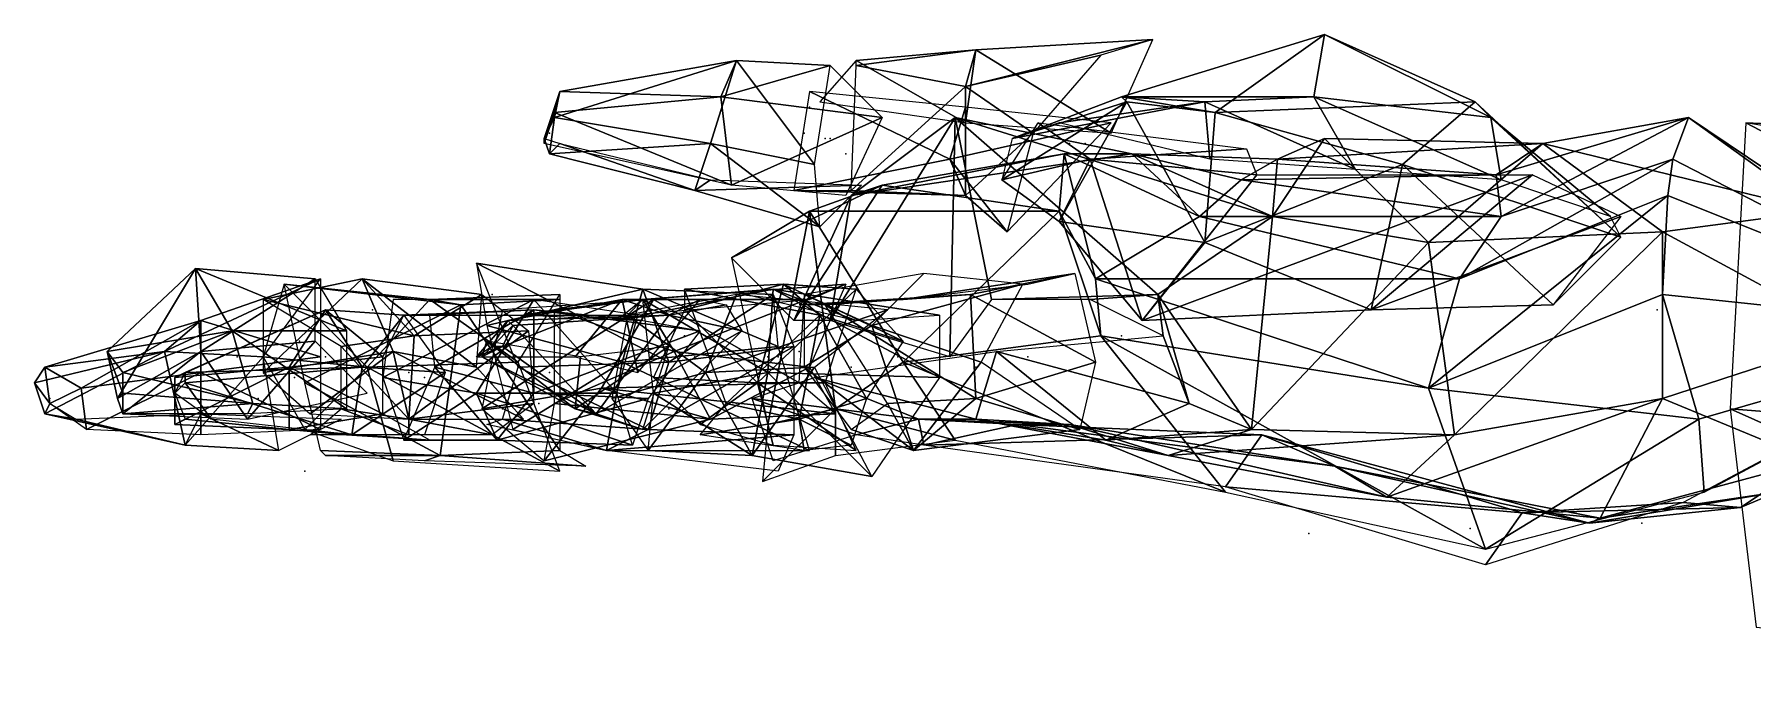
# Model space of a CAD drawing. Extents: x 4.9 to 9.1, y -6.1 to 13.5.
# Drawn here: x 5.642 to 6.192, y 9.23 to 9.44 of the extents above; entities that cross this region are included whole.
import ezdxf

# ---------------------------------------------------------------- set-up
doc = ezdxf.new("R2010")
doc.units = 0
doc.layers.get('0').update_dxf_attribs({"linetype": 'CONTINUOUS'})

msp = doc.modelspace()

# ---------------------------------------------------------------- linework, layer by layer
at = {"color": 0}
for p in [(5.89011, 9.41695, -1.105), (5.80678, 9.40862, -1.15333), (5.88845, 9.40862, -1.105), (5.89511, 9.40695, -1.135), (5.89678, 9.40695, -1.13333), (5.97345, 9.40528, -1.11), (5.97845, 9.40528, -1.12167), (5.90178, 9.40195, -1.16667), (6.06511, 9.39695, -1.20333), (5.78845, 9.35695, -1.45833), (5.75011, 9.35195, -1.38167), (5.78511, 9.35028, -1.215), (6.16178, 9.35195, -1.10167), (5.72345, 9.34695, -1.24333), (5.82178, 9.34362, -1.355), (5.85011, 9.34362, -1.43167), (5.99011, 9.34362, -1.40333), (5.72678, 9.34195, -1.245), (5.88678, 9.33862, -1.28167), (5.90011, 9.34028, -1.34), (5.67011, 9.33195, -1.28833), (5.70678, 9.33695, -1.48), (5.72511, 9.33195, -1.34667), (5.73511, 9.33695, -1.27167), (5.73511, 9.33695, -1.27167), (5.76178, 9.33195, -1.39833), (5.78845, 9.33528, -1.24), (5.78845, 9.33528, -1.24), (5.80678, 9.33195, -1.34833), (5.83345, 9.33362, -1.37833), (5.83345, 9.33362, -1.37667), (5.85345, 9.33695, -1.43333), (5.87678, 9.33695, -1.28833), (5.88011, 9.33695, -1.39167), (5.90345, 9.33362, -1.4), (5.91845, 9.33695, -1.34), (5.94345, 9.33362, -1.36833), (5.96011, 9.33695, -1.38), (5.72511, 9.33028, -1.34667), (5.73345, 9.33028, -1.29167), (5.76678, 9.33028, -1.39667), (5.78845, 9.32862, -1.295), (5.79845, 9.33028, -1.32167), (5.87511, 9.32862, -1.21), (5.90511, 9.32695, -1.39833), (5.64678, 9.32362, -1.37667), (5.71345, 9.32362, -1.325), (5.80345, 9.32195, -1.315), (5.86678, 9.32195, -1.21167), (5.69678, 9.32028, -1.425), (5.79178, 9.32028, -1.26667), (5.84511, 9.32028, -1.39833), (5.72845, 9.30028, -1.35833), (6.15678, 9.28362, -1.14), (6.05011, 9.28028, -1.21), (6.10178, 9.28195, -1.17667), (6.10178, 9.28195, -1.17667)]:
    msp.add_point(p, dxfattribs=at)
for points in [[(6.00011, 9.43862, -1.10833), (5.94011, 9.42362, -1.14), (5.94345, 9.43528, -1.12)], [(5.94011, 9.42362, -1.14), (6.00011, 9.43862, -1.10833), (5.98345, 9.43362, -1.14333)], [(5.94345, 9.43528, -1.12), (5.98678, 9.40862, -1.085), (6.00011, 9.43862, -1.10833)], [(5.99011, 9.42028, -1.15333), (6.05511, 9.44028, -1.14167), (6.05178, 9.42028, -1.18)], [(5.99011, 9.42028, -1.15333), (6.02011, 9.41528, -1.085), (6.05511, 9.44028, -1.14167)], [(6.10345, 9.41862, -1.13333), (6.05511, 9.44028, -1.14167), (6.02011, 9.41528, -1.085)], [(6.10845, 9.41362, -1.16833), (6.05178, 9.42028, -1.18), (6.05511, 9.44028, -1.14167)], [(6.05511, 9.44028, -1.14167), (6.10345, 9.41862, -1.13333), (6.10845, 9.41362, -1.16833)], [(5.86678, 9.43195, -1.11833), (5.81011, 9.42195, -1.155), (5.80845, 9.41362, -1.14667)], [(5.80845, 9.41362, -1.14667), (5.85845, 9.40528, -1.12), (5.86678, 9.43195, -1.11833)], [(5.81011, 9.42195, -1.155), (5.86678, 9.43195, -1.11833), (5.86178, 9.42028, -1.17)], [(5.89178, 9.39862, -1.105), (5.86678, 9.43195, -1.11833), (5.85845, 9.40528, -1.12)], [(5.89678, 9.43028, -1.115), (5.86178, 9.42028, -1.17), (5.86678, 9.43195, -1.11833)], [(5.86678, 9.43195, -1.11833), (5.89178, 9.39862, -1.105), (5.89678, 9.43028, -1.115)], [(5.94011, 9.41195, -1.09667), (5.90511, 9.43195, -1.12833), (5.89345, 9.41862, -1.11)], [(5.94345, 9.43528, -1.12), (5.90511, 9.43028, -1.155), (5.90511, 9.43195, -1.12833)], [(5.90511, 9.43028, -1.155), (5.94345, 9.43528, -1.12), (5.94011, 9.42362, -1.14)], [(5.90511, 9.43195, -1.12833), (5.94011, 9.41195, -1.09667), (5.94345, 9.43528, -1.12)], [(5.98678, 9.40862, -1.085), (5.94345, 9.43528, -1.12), (5.94011, 9.41195, -1.09667)], [(5.94011, 9.42362, -1.14), (5.98345, 9.43362, -1.14333), (5.96178, 9.40862, -1.15)], [(5.86178, 9.42028, -1.17), (5.89678, 9.43028, -1.115), (5.91345, 9.41362, -1.155)], [(5.94011, 9.42362, -1.14), (5.90345, 9.39028, -1.15833), (5.90511, 9.43028, -1.155)], [(5.80511, 9.40695, -1.16), (5.81011, 9.42195, -1.155), (5.80845, 9.41528, -1.165)], [(5.80511, 9.40695, -1.16), (5.80845, 9.41362, -1.14667), (5.81011, 9.42195, -1.155)], [(5.86178, 9.42028, -1.17), (5.80845, 9.41528, -1.165), (5.81011, 9.42195, -1.155)], [(5.80845, 9.41528, -1.165), (5.86178, 9.42028, -1.17), (5.86511, 9.39195, -1.16667)], [(5.91345, 9.41362, -1.155), (5.86511, 9.39195, -1.16667), (5.86178, 9.42028, -1.17)], [(5.93511, 9.40028, -1.095), (5.89011, 9.42195, -1.10833), (5.88511, 9.39028, -1.11167)], [(5.89011, 9.42195, -1.10833), (5.93511, 9.40028, -1.095), (5.94011, 9.41695, -1.095)], [(5.90345, 9.39028, -1.15833), (5.94011, 9.42362, -1.14), (5.94011, 9.38862, -1.14)], [(5.96178, 9.40862, -1.15), (5.94011, 9.38862, -1.14), (5.94011, 9.42362, -1.14)], [(5.95511, 9.40695, -1.17667), (5.99011, 9.42028, -1.15333), (6.01678, 9.41862, -1.18667)], [(5.95511, 9.40695, -1.17667), (5.99178, 9.41862, -1.08833), (5.99011, 9.42028, -1.15333)], [(6.02011, 9.41528, -1.085), (5.99011, 9.42028, -1.15333), (5.99178, 9.41862, -1.08833)], [(6.05178, 9.42028, -1.18), (6.01678, 9.41862, -1.18667), (5.99011, 9.42028, -1.15333)], [(6.01678, 9.41862, -1.18667), (6.05178, 9.42028, -1.18), (6.06511, 9.39695, -1.21167)], [(6.11178, 9.39362, -1.19667), (6.06511, 9.39695, -1.21167), (6.05178, 9.42028, -1.18)], [(6.05178, 9.42028, -1.18), (6.10845, 9.41362, -1.16833), (6.11178, 9.39362, -1.19667)], [(5.80511, 9.40695, -1.16), (5.80845, 9.41528, -1.165), (5.80511, 9.40528, -1.16833)], [(5.86511, 9.39195, -1.16667), (5.80511, 9.40528, -1.16833), (5.80845, 9.41528, -1.165)], [(5.98678, 9.41195, -1.085), (5.94011, 9.41695, -1.095), (5.93511, 9.40028, -1.095)], [(5.99178, 9.41862, -1.08833), (5.95511, 9.40695, -1.17667), (5.95178, 9.39362, -1.16)], [(5.95178, 9.39362, -1.16), (5.97011, 9.38028, -1.09333), (5.99178, 9.41862, -1.08833)], [(6.01678, 9.41862, -1.18667), (5.97011, 9.41195, -1.19833), (5.95511, 9.40695, -1.17667)], [(5.97011, 9.41195, -1.19833), (6.01678, 9.41862, -1.18667), (6.01845, 9.40028, -1.21333)], [(6.01678, 9.37362, -1.08667), (5.99178, 9.41862, -1.08833), (5.97011, 9.38028, -1.09333)], [(5.99178, 9.41862, -1.08833), (6.01678, 9.37362, -1.08667), (6.02011, 9.41528, -1.085)], [(6.06511, 9.39695, -1.21167), (6.01845, 9.40028, -1.21333), (6.01678, 9.41862, -1.18667)], [(6.08011, 9.39862, -1.08167), (6.02011, 9.41528, -1.085), (6.01678, 9.37362, -1.08667)], [(6.02011, 9.41528, -1.085), (6.08011, 9.39862, -1.08167), (6.10345, 9.41862, -1.13333)], [(6.15011, 9.37528, -1.11833), (6.10345, 9.41862, -1.13333), (6.08011, 9.39862, -1.08167)], [(6.15011, 9.37528, -1.11833), (6.10845, 9.41362, -1.16833), (6.10345, 9.41862, -1.13333)], [(5.80511, 9.40695, -1.16), (5.80678, 9.40195, -1.145), (5.80845, 9.41362, -1.14667)], [(5.85845, 9.40528, -1.12), (5.80845, 9.41362, -1.14667), (5.80678, 9.40195, -1.145)], [(5.86511, 9.39195, -1.16667), (5.91345, 9.41362, -1.155), (5.90178, 9.38862, -1.15333)], [(5.93678, 9.41362, -1.33833), (5.93511, 9.33695, -1.36333), (5.89678, 9.34862, -1.31)], [(5.89678, 9.34862, -1.31), (5.90345, 9.38862, -1.27), (5.93678, 9.41362, -1.33833)], [(5.99345, 9.40195, -1.29167), (5.93678, 9.41362, -1.33833), (5.90345, 9.38862, -1.27)], [(5.93678, 9.41362, -1.33833), (5.94845, 9.35528, -1.36167), (5.93511, 9.33695, -1.36333)], [(5.93511, 9.40028, -1.095), (5.95345, 9.37695, -1.13667), (5.98678, 9.41195, -1.085)], [(5.94845, 9.35528, -1.36167), (5.93678, 9.41362, -1.33833), (6.00178, 9.35695, -1.38667)], [(6.03845, 9.38195, -1.38), (6.00178, 9.35695, -1.38667), (5.93678, 9.41362, -1.33833)], [(5.93678, 9.41362, -1.33833), (5.99345, 9.40195, -1.29167), (6.03845, 9.38195, -1.38)], [(5.98011, 9.40028, -1.15167), (5.95178, 9.39362, -1.16), (5.96345, 9.41195, -1.20167)], [(5.96345, 9.41195, -1.20167), (6.03011, 9.40362, -1.20667), (5.98011, 9.40028, -1.15167)], [(6.14678, 9.38195, -1.15), (6.11178, 9.39362, -1.19667), (6.10845, 9.41362, -1.16833)], [(6.10845, 9.41362, -1.16833), (6.15011, 9.37528, -1.11833), (6.14678, 9.38195, -1.15)], [(6.17178, 9.41362, -1.20667), (6.11011, 9.39528, -1.175), (6.11178, 9.38195, -1.15833)], [(6.17178, 9.41362, -1.20667), (6.12511, 9.40528, -1.21333), (6.11011, 9.39528, -1.175)], [(6.11178, 9.38195, -1.15833), (6.16678, 9.40028, -1.16333), (6.17178, 9.41362, -1.20667)], [(6.12511, 9.40528, -1.21333), (6.17178, 9.41362, -1.20667), (6.21345, 9.38362, -1.275)], [(6.27345, 9.34528, -1.18333), (6.17178, 9.41362, -1.20667), (6.16678, 9.40028, -1.16333)], [(6.27345, 9.34528, -1.18333), (6.21345, 9.38362, -1.275), (6.17178, 9.41362, -1.20667)], [(6.39678, 9.30362, -1.01833), (6.19011, 9.41195, -1.11167), (6.18511, 9.32028, -1.10167)], [(6.19011, 9.41195, -1.11167), (6.39678, 9.30362, -1.01833), (6.40845, 9.40195, -1.05)], [(6.40845, 9.40195, -1.05), (6.23011, 9.40528, -1.22167), (6.19011, 9.41195, -1.11167)], [(5.80511, 9.40695, -1.16), (5.81011, 9.40528, -1.165), (5.80678, 9.40195, -1.145)], [(5.85345, 9.39028, -1.135), (5.80678, 9.40195, -1.145), (5.81011, 9.40528, -1.165)], [(5.80678, 9.40195, -1.145), (5.85345, 9.39028, -1.135), (5.85845, 9.40528, -1.12)], [(5.81011, 9.40528, -1.165), (5.85845, 9.39362, -1.165), (5.85345, 9.39028, -1.135)], [(5.89345, 9.37862, -1.12333), (5.85845, 9.40528, -1.12), (5.85345, 9.39028, -1.135)], [(5.85845, 9.40528, -1.12), (5.89345, 9.37862, -1.12333), (5.89178, 9.39862, -1.105)], [(5.94011, 9.38862, -1.14), (5.96178, 9.40862, -1.15), (5.95345, 9.37695, -1.13667)], [(6.03345, 9.39528, -1.24), (5.98011, 9.40028, -1.15167), (6.03011, 9.40362, -1.20667)], [(6.03845, 9.38195, -1.38), (6.05511, 9.40695, -1.27667), (6.08845, 9.37362, -1.34667)], [(6.03845, 9.38195, -1.38), (6.04011, 9.40028, -1.23333), (6.05511, 9.40695, -1.27667)], [(6.12511, 9.40528, -1.21333), (6.05511, 9.40695, -1.27667), (6.04011, 9.40028, -1.23333)], [(6.04011, 9.40028, -1.23333), (6.11011, 9.39528, -1.175), (6.12511, 9.40528, -1.21333)], [(6.12511, 9.40528, -1.21333), (6.08845, 9.37362, -1.34667), (6.05511, 9.40695, -1.27667)], [(6.08845, 9.37362, -1.34667), (6.12511, 9.40528, -1.21333), (6.16345, 9.37695, -1.31)], [(6.21345, 9.38362, -1.275), (6.16345, 9.37695, -1.31), (6.12511, 9.40528, -1.21333)], [(5.88511, 9.39028, -1.11167), (5.94011, 9.38862, -1.14), (5.93511, 9.40028, -1.095)], [(5.97178, 9.40195, -1.215), (5.90345, 9.38862, -1.27), (5.91345, 9.39195, -1.24333)], [(5.90345, 9.38862, -1.27), (5.97178, 9.40195, -1.215), (5.99345, 9.40195, -1.29167)], [(5.91345, 9.39195, -1.24333), (5.97011, 9.38362, -1.19), (5.97178, 9.40195, -1.215)], [(5.95345, 9.37695, -1.13667), (5.93511, 9.40028, -1.095), (5.94011, 9.38862, -1.14)], [(5.95178, 9.39362, -1.16), (5.98011, 9.40028, -1.15167), (5.97011, 9.38028, -1.09333)], [(5.98178, 9.36195, -1.11833), (5.97178, 9.40195, -1.215), (5.97011, 9.38362, -1.19)], [(5.99678, 9.34862, -1.10167), (5.97011, 9.38028, -1.09333), (5.98011, 9.40028, -1.15167)], [(6.01511, 9.38195, -1.17333), (5.99345, 9.40195, -1.29167), (5.97178, 9.40195, -1.215)], [(5.97178, 9.40195, -1.215), (5.98178, 9.36195, -1.11833), (6.01511, 9.38195, -1.17333)], [(5.98011, 9.40028, -1.15167), (6.03345, 9.39528, -1.24), (5.99678, 9.34862, -1.10167)], [(6.04011, 9.40028, -1.23333), (6.03845, 9.38195, -1.38), (5.99345, 9.40195, -1.29167)], [(5.99345, 9.40195, -1.29167), (6.02845, 9.39362, -1.195), (6.04011, 9.40028, -1.23333)], [(5.99345, 9.40195, -1.29167), (6.01511, 9.38195, -1.17333), (6.02845, 9.39362, -1.195)], [(6.01678, 9.37362, -1.08667), (6.07011, 9.35195, -1.09333), (6.08011, 9.39862, -1.08167)], [(6.11011, 9.39528, -1.175), (6.04011, 9.40028, -1.23333), (6.02845, 9.39362, -1.195)], [(6.12845, 9.35362, -1.10167), (6.08011, 9.39862, -1.08167), (6.07011, 9.35195, -1.09333)], [(6.08011, 9.39862, -1.08167), (6.12845, 9.35362, -1.10167), (6.15011, 9.37528, -1.11833)], [(6.16678, 9.40028, -1.16333), (6.11178, 9.38195, -1.15833), (6.09845, 9.36195, -1.12333)], [(6.09845, 9.36195, -1.12333), (6.16511, 9.38862, -1.15), (6.16678, 9.40028, -1.16333)], [(6.27345, 9.34528, -1.18333), (6.16678, 9.40028, -1.16333), (6.16511, 9.38862, -1.15)], [(5.90678, 9.39195, -1.15833), (5.85345, 9.39028, -1.135), (5.85845, 9.39362, -1.165)], [(6.12178, 9.39528, -1.19167), (5.99678, 9.34862, -1.10167), (6.03345, 9.39528, -1.24)], [(5.99678, 9.34862, -1.10167), (6.12178, 9.39528, -1.19167), (6.07011, 9.35195, -1.09333)], [(6.11178, 9.38195, -1.15833), (6.02845, 9.39362, -1.195), (6.01511, 9.38195, -1.17333)], [(6.02845, 9.39362, -1.195), (6.11178, 9.38195, -1.15833), (6.11011, 9.39528, -1.175)], [(6.15011, 9.38195, -1.15833), (6.07011, 9.35195, -1.09333), (6.12178, 9.39528, -1.19167)], [(5.85345, 9.39028, -1.135), (5.90678, 9.39195, -1.15833), (5.89345, 9.37862, -1.12333)], [(5.91345, 9.39195, -1.24333), (5.88511, 9.34862, -1.25167), (5.86511, 9.36862, -1.205)], [(5.86511, 9.36862, -1.205), (5.89011, 9.38362, -1.2), (5.91345, 9.39195, -1.24333)], [(5.88511, 9.34862, -1.25167), (5.91345, 9.39195, -1.24333), (5.90345, 9.38862, -1.27)], [(5.94011, 9.38862, -1.14), (5.88511, 9.39028, -1.11167), (5.90345, 9.39028, -1.15833)], [(5.90345, 9.38862, -1.27), (5.89678, 9.34862, -1.31), (5.88511, 9.34862, -1.25167)], [(5.97011, 9.38362, -1.19), (5.91345, 9.39195, -1.24333), (5.89011, 9.38362, -1.2)], [(6.16511, 9.38862, -1.15), (6.09845, 9.36195, -1.12333), (6.08845, 9.32695, -1.105)], [(6.08845, 9.32695, -1.105), (6.16345, 9.35695, -1.12167), (6.16511, 9.38862, -1.15)], [(6.27345, 9.34528, -1.18333), (6.16511, 9.38862, -1.15), (6.16345, 9.35695, -1.12167)], [(5.89011, 9.38362, -1.2), (5.86511, 9.36862, -1.205), (5.87678, 9.31528, -1.185)], [(5.87678, 9.31528, -1.185), (5.89845, 9.32028, -1.17333), (5.89011, 9.38362, -1.2)], [(5.92011, 9.33528, -1.16167), (5.89011, 9.38362, -1.2), (5.89845, 9.32028, -1.17333)], [(5.89011, 9.38362, -1.2), (5.92011, 9.33528, -1.16167), (5.97011, 9.38362, -1.19)], [(5.98345, 9.34362, -1.11667), (5.97011, 9.38362, -1.19), (5.92011, 9.33528, -1.16167)], [(5.97011, 9.38362, -1.19), (5.98345, 9.34362, -1.11667), (5.98178, 9.36195, -1.11833)], [(6.09845, 9.36195, -1.12333), (6.01511, 9.38195, -1.17333), (5.98178, 9.36195, -1.11833)], [(6.00178, 9.35695, -1.38667), (6.03845, 9.38195, -1.38), (6.03178, 9.31362, -1.38167)], [(6.01511, 9.38195, -1.17333), (6.09845, 9.36195, -1.12333), (6.11178, 9.38195, -1.15833)], [(6.08845, 9.37362, -1.34667), (6.03178, 9.31362, -1.38167), (6.03845, 9.38195, -1.38)], [(6.07011, 9.35195, -1.09333), (6.15011, 9.38195, -1.15833), (6.12845, 9.35362, -1.10167)], [(6.16345, 9.37695, -1.31), (6.21345, 9.38362, -1.275), (6.22511, 9.34362, -1.27333)], [(5.97011, 9.38028, -1.09333), (5.99678, 9.34862, -1.10167), (6.01678, 9.37362, -1.08667)], [(6.16345, 9.37695, -1.31), (6.09678, 9.31195, -1.35333), (6.08845, 9.37362, -1.34667)], [(6.09678, 9.31195, -1.35333), (6.16345, 9.37695, -1.31), (6.16345, 9.32362, -1.31333)], [(6.22511, 9.34362, -1.27333), (6.16345, 9.32362, -1.31333), (6.16345, 9.37695, -1.31)], [(6.07011, 9.35195, -1.09333), (6.01678, 9.37362, -1.08667), (5.99678, 9.34862, -1.10167)], [(6.03178, 9.31362, -1.38167), (6.08845, 9.37362, -1.34667), (6.09678, 9.31195, -1.35333)], [(5.69345, 9.36528, -1.27167), (5.66511, 9.33862, -1.28), (5.66845, 9.32362, -1.275)], [(5.66511, 9.33862, -1.28), (5.69345, 9.36528, -1.27167), (5.70511, 9.34528, -1.30167)], [(5.66845, 9.32362, -1.275), (5.69511, 9.33862, -1.25333), (5.69345, 9.36528, -1.27167)], [(5.73178, 9.36195, -1.25167), (5.69345, 9.36528, -1.27167), (5.69511, 9.33862, -1.25333)], [(5.74178, 9.34528, -1.29167), (5.70511, 9.34528, -1.30167), (5.69345, 9.36528, -1.27167)], [(5.69345, 9.36528, -1.27167), (5.73178, 9.36195, -1.25167), (5.74178, 9.34528, -1.29167)], [(5.83678, 9.35862, -1.215), (5.78345, 9.36695, -1.22833), (5.78678, 9.34695, -1.21667)], [(5.84511, 9.33528, -1.255), (5.79678, 9.33362, -1.27), (5.78345, 9.36695, -1.22833)], [(5.78345, 9.36695, -1.22833), (5.83678, 9.35862, -1.215), (5.84511, 9.33528, -1.255)], [(5.73345, 9.36195, -1.36167), (5.69511, 9.34862, -1.375), (5.68345, 9.33862, -1.33667)], [(5.68345, 9.33862, -1.33667), (5.71511, 9.33695, -1.32), (5.73345, 9.36195, -1.36167)], [(5.69511, 9.33862, -1.25333), (5.73178, 9.34195, -1.23667), (5.73178, 9.36195, -1.25167)], [(5.69511, 9.34862, -1.375), (5.73345, 9.36195, -1.36167), (5.73345, 9.33695, -1.37167)], [(5.74678, 9.36195, -1.25), (5.71511, 9.35528, -1.25333), (5.71511, 9.33195, -1.24167)], [(5.71511, 9.35528, -1.25333), (5.74678, 9.36195, -1.25), (5.76345, 9.34362, -1.285)], [(5.71511, 9.33195, -1.24167), (5.75678, 9.33862, -1.22833), (5.74678, 9.36195, -1.25)], [(5.74845, 9.33362, -1.30667), (5.72178, 9.36028, -1.34333), (5.71511, 9.33695, -1.32167)], [(5.77845, 9.35362, -1.34833), (5.72845, 9.32862, -1.37), (5.72178, 9.36028, -1.34333)], [(5.72178, 9.36028, -1.34333), (5.76845, 9.35528, -1.335), (5.77845, 9.35362, -1.34833)], [(5.72178, 9.36028, -1.34333), (5.74845, 9.33362, -1.30667), (5.76845, 9.35528, -1.335)], [(5.78345, 9.33362, -1.215), (5.74678, 9.36195, -1.25), (5.75678, 9.33862, -1.22833)], [(5.78511, 9.35695, -1.23167), (5.76345, 9.34362, -1.285), (5.74678, 9.36195, -1.25)], [(5.74678, 9.36195, -1.25), (5.78345, 9.33362, -1.215), (5.78511, 9.35695, -1.23167)], [(5.90178, 9.36028, -1.30167), (5.84678, 9.33862, -1.32333), (5.83678, 9.35528, -1.325)], [(5.83678, 9.35528, -1.325), (5.89011, 9.35528, -1.26333), (5.90178, 9.36028, -1.30167)], [(5.84678, 9.33862, -1.32333), (5.90178, 9.36028, -1.30167), (5.89011, 9.33362, -1.30833)], [(5.88178, 9.36028, -1.40667), (5.85011, 9.35862, -1.43833), (5.85011, 9.35195, -1.41833)], [(5.85011, 9.35862, -1.43833), (5.88178, 9.36028, -1.40667), (5.89345, 9.35028, -1.44)], [(5.85011, 9.35195, -1.41833), (5.87345, 9.32862, -1.39667), (5.88178, 9.36028, -1.40667)], [(5.90511, 9.35862, -1.395), (5.88178, 9.36028, -1.40667), (5.87345, 9.32862, -1.39667)], [(5.92011, 9.34195, -1.42833), (5.89345, 9.35028, -1.44), (5.88178, 9.36028, -1.40667)], [(5.88178, 9.36028, -1.40667), (5.90511, 9.35862, -1.395), (5.92011, 9.34195, -1.42833)], [(5.88845, 9.35695, -1.4), (5.91011, 9.34695, -1.38), (5.92678, 9.36362, -1.38833)], [(5.95845, 9.36028, -1.36167), (5.92678, 9.36362, -1.38833), (5.91011, 9.34695, -1.38)], [(5.91011, 9.34695, -1.38), (5.94511, 9.33528, -1.35833), (5.95845, 9.36028, -1.36167)], [(5.97511, 9.36362, -1.38667), (5.94178, 9.35695, -1.41167), (5.92011, 9.35528, -1.38833)], [(5.92011, 9.35528, -1.38833), (5.96011, 9.36028, -1.36167), (5.97511, 9.36362, -1.38667)], [(5.94178, 9.35695, -1.41167), (5.97511, 9.36362, -1.38667), (5.98178, 9.33528, -1.40167)], [(6.08845, 9.32695, -1.105), (5.98178, 9.36195, -1.11833), (5.98345, 9.34362, -1.11667)], [(5.98178, 9.36195, -1.11833), (6.08845, 9.32695, -1.105), (6.09845, 9.36195, -1.12333)], [(5.76345, 9.34362, -1.285), (5.74011, 9.34028, -1.29167), (5.71511, 9.35528, -1.25333)], [(5.79678, 9.33528, -1.29167), (5.76845, 9.35528, -1.335), (5.74845, 9.33362, -1.30667)], [(5.80178, 9.35528, -1.37), (5.75678, 9.35528, -1.395), (5.75345, 9.33028, -1.37667)], [(5.75345, 9.33028, -1.37667), (5.78345, 9.32528, -1.36667), (5.80178, 9.35528, -1.37)], [(5.76345, 9.34362, -1.285), (5.78511, 9.35695, -1.23167), (5.80011, 9.34528, -1.27)], [(5.76845, 9.35528, -1.335), (5.81011, 9.35695, -1.30667), (5.81011, 9.35528, -1.31833)], [(5.76845, 9.35528, -1.335), (5.79678, 9.33528, -1.29167), (5.81011, 9.35695, -1.30667)], [(5.81011, 9.35528, -1.31833), (5.77845, 9.35362, -1.34833), (5.76845, 9.35528, -1.335)], [(5.77845, 9.35362, -1.34833), (5.81011, 9.35528, -1.31833), (5.81011, 9.30695, -1.34333)], [(5.82845, 9.32528, -1.345), (5.80178, 9.35528, -1.37), (5.78345, 9.32528, -1.36667)], [(5.83011, 9.35528, -1.43333), (5.79345, 9.34862, -1.45833), (5.78345, 9.33695, -1.45167)], [(5.78345, 9.33695, -1.45167), (5.81511, 9.33695, -1.42833), (5.83011, 9.35528, -1.43333)], [(5.84011, 9.35528, -1.285), (5.79178, 9.35195, -1.30333), (5.78511, 9.32028, -1.29333)], [(5.78511, 9.32028, -1.29333), (5.82345, 9.32695, -1.28), (5.84011, 9.35528, -1.285)], [(5.78678, 9.34695, -1.21667), (5.83011, 9.33528, -1.205), (5.83678, 9.35862, -1.215)], [(5.79345, 9.34862, -1.45833), (5.83011, 9.35528, -1.43333), (5.84511, 9.35028, -1.455)], [(5.83678, 9.35528, -1.325), (5.80845, 9.35195, -1.34), (5.79845, 9.35028, -1.30167)], [(5.79845, 9.35028, -1.30167), (5.83178, 9.35028, -1.29), (5.83678, 9.35528, -1.325)], [(5.80178, 9.35528, -1.37), (5.82845, 9.32528, -1.345), (5.83511, 9.35028, -1.35333)], [(5.80845, 9.35195, -1.34), (5.83678, 9.35528, -1.325), (5.84678, 9.33862, -1.32333)], [(5.83511, 9.33195, -1.41), (5.83011, 9.35528, -1.43333), (5.81511, 9.33695, -1.42833)], [(5.88678, 9.32862, -1.24833), (5.84011, 9.35528, -1.285), (5.82345, 9.32695, -1.28)], [(5.87845, 9.35862, -1.37), (5.83678, 9.35528, -1.395), (5.82845, 9.34862, -1.35667)], [(5.82845, 9.34862, -1.35667), (5.87011, 9.35695, -1.34), (5.87845, 9.35862, -1.37)], [(5.88011, 9.34028, -1.18333), (5.83678, 9.35862, -1.215), (5.83011, 9.33528, -1.205)], [(5.85511, 9.35528, -1.41833), (5.84511, 9.35028, -1.455), (5.83011, 9.35528, -1.43333)], [(5.83011, 9.35528, -1.43333), (5.83511, 9.33195, -1.41), (5.85511, 9.35528, -1.41833)], [(5.83178, 9.35028, -1.35833), (5.85678, 9.33195, -1.33667), (5.86678, 9.35695, -1.34167)], [(5.89011, 9.35528, -1.26333), (5.83678, 9.35528, -1.325), (5.83178, 9.35028, -1.29)], [(5.87845, 9.35695, -1.20333), (5.84511, 9.33528, -1.255), (5.83678, 9.35862, -1.215)], [(5.83678, 9.35862, -1.215), (5.88011, 9.34028, -1.18333), (5.87845, 9.35695, -1.20333)], [(5.83678, 9.35528, -1.395), (5.87845, 9.35862, -1.37), (5.87678, 9.33195, -1.385)], [(5.87678, 9.33195, -1.385), (5.84011, 9.32528, -1.40333), (5.83678, 9.35528, -1.395)], [(5.84011, 9.35528, -1.285), (5.88678, 9.32862, -1.24833), (5.88845, 9.35528, -1.26333)], [(5.84511, 9.33528, -1.255), (5.87845, 9.35695, -1.20333), (5.88511, 9.34028, -1.24167)], [(5.84511, 9.35028, -1.455), (5.85511, 9.35528, -1.41833), (5.86345, 9.35362, -1.44333)], [(5.89345, 9.35028, -1.44), (5.86345, 9.32195, -1.45167), (5.85011, 9.35862, -1.43833)], [(5.91511, 9.35195, -1.32333), (5.86678, 9.35695, -1.34167), (5.85678, 9.33195, -1.33667)], [(5.90511, 9.34862, -1.32667), (5.87845, 9.35862, -1.37), (5.87011, 9.35695, -1.34)], [(5.87345, 9.32862, -1.39667), (5.89511, 9.32862, -1.38333), (5.90511, 9.35862, -1.395)], [(5.93178, 9.33028, -1.35667), (5.87678, 9.33195, -1.385), (5.87845, 9.35862, -1.37)], [(5.87845, 9.35862, -1.37), (5.93178, 9.35028, -1.345), (5.93178, 9.33028, -1.35667)], [(5.87845, 9.35862, -1.37), (5.90511, 9.34862, -1.32667), (5.93178, 9.35028, -1.345)], [(5.94178, 9.35695, -1.41167), (5.89511, 9.35362, -1.43167), (5.88678, 9.35362, -1.40167)], [(5.88678, 9.35362, -1.40167), (5.92011, 9.35528, -1.38833), (5.94178, 9.35695, -1.41167)], [(5.91011, 9.34695, -1.38), (5.88845, 9.35695, -1.4), (5.88845, 9.33362, -1.38667)], [(5.89511, 9.35362, -1.43167), (5.94178, 9.35695, -1.41167), (5.94345, 9.32362, -1.42)], [(5.98178, 9.33528, -1.40167), (5.94345, 9.32362, -1.42), (5.94178, 9.35695, -1.41167)], [(6.00178, 9.35695, -1.38667), (5.98011, 9.35528, -1.40333), (5.94845, 9.35528, -1.36167)], [(6.00178, 9.35695, -1.38667), (6.00345, 9.34362, -1.39167), (5.98011, 9.35528, -1.40333)], [(6.00345, 9.34362, -1.39167), (6.00178, 9.35695, -1.38667), (6.01178, 9.32195, -1.39167)], [(6.03178, 9.31362, -1.38167), (6.01178, 9.32195, -1.39167), (6.00178, 9.35695, -1.38667)], [(6.08845, 9.32695, -1.105), (6.17511, 9.31695, -1.12167), (6.16345, 9.35695, -1.12167)], [(6.27345, 9.34528, -1.18333), (6.16345, 9.35695, -1.12167), (6.17511, 9.31695, -1.12167)], [(5.69511, 9.34862, -1.375), (5.65678, 9.32695, -1.38), (5.64511, 9.33362, -1.37833)], [(5.64511, 9.33362, -1.37833), (5.68345, 9.33862, -1.33667), (5.69511, 9.34862, -1.375)], [(5.65678, 9.32695, -1.38), (5.69511, 9.34862, -1.375), (5.69511, 9.33195, -1.37833)], [(5.73511, 9.35195, -1.4), (5.69011, 9.33195, -1.42833), (5.68678, 9.33028, -1.415)], [(5.68678, 9.33028, -1.415), (5.72345, 9.33362, -1.38833), (5.73511, 9.35195, -1.4)], [(5.69011, 9.33195, -1.42833), (5.73511, 9.35195, -1.4), (5.74678, 9.33362, -1.43167)], [(5.73345, 9.33695, -1.37167), (5.69511, 9.33195, -1.37833), (5.69511, 9.34862, -1.375)], [(5.75345, 9.33695, -1.375), (5.73511, 9.35195, -1.4), (5.72345, 9.33362, -1.38833)], [(5.72845, 9.32862, -1.37), (5.77845, 9.35362, -1.34833), (5.77178, 9.30528, -1.355)], [(5.76011, 9.35028, -1.39), (5.74678, 9.33362, -1.43167), (5.73511, 9.35195, -1.4)], [(5.73511, 9.35195, -1.4), (5.75345, 9.33695, -1.375), (5.76011, 9.35028, -1.39)], [(5.74678, 9.33362, -1.43167), (5.76011, 9.35028, -1.39), (5.77345, 9.33195, -1.42833)], [(5.80178, 9.35195, -1.40167), (5.76845, 9.35028, -1.42167), (5.76011, 9.35028, -1.39167)], [(5.76011, 9.35028, -1.39167), (5.80011, 9.35028, -1.37), (5.80178, 9.35195, -1.40167)], [(5.80178, 9.35195, -1.40167), (5.77011, 9.33362, -1.42833), (5.76845, 9.35028, -1.42167)], [(5.77011, 9.33362, -1.42833), (5.80178, 9.35195, -1.40167), (5.80178, 9.32528, -1.41667)], [(5.81011, 9.30695, -1.34333), (5.77178, 9.30528, -1.355), (5.77845, 9.35362, -1.34833)], [(5.78845, 9.34028, -1.46167), (5.78345, 9.33695, -1.45167), (5.79345, 9.34862, -1.45833)], [(5.78845, 9.34028, -1.46167), (5.79345, 9.34862, -1.45833), (5.79511, 9.34695, -1.46333)], [(5.84511, 9.35028, -1.455), (5.79511, 9.34695, -1.46333), (5.79345, 9.34862, -1.45833)], [(5.79511, 9.34695, -1.46333), (5.84511, 9.35028, -1.455), (5.82178, 9.31862, -1.455)], [(5.83678, 9.34862, -1.355), (5.80178, 9.35195, -1.40167), (5.80011, 9.35028, -1.37)], [(5.85511, 9.34528, -1.39), (5.80178, 9.32528, -1.41667), (5.80178, 9.35195, -1.40167)], [(5.80178, 9.35195, -1.40167), (5.83678, 9.34862, -1.355), (5.85511, 9.34528, -1.39)], [(5.84678, 9.33862, -1.32333), (5.80845, 9.32195, -1.34), (5.80845, 9.35195, -1.34)], [(5.86845, 9.34528, -1.45167), (5.82178, 9.31862, -1.455), (5.84511, 9.35028, -1.455)], [(5.85678, 9.33195, -1.33667), (5.83178, 9.35028, -1.35833), (5.82678, 9.32362, -1.34667)], [(5.87345, 9.32862, -1.39667), (5.85011, 9.35195, -1.41833), (5.84011, 9.33028, -1.41167)], [(5.84511, 9.35028, -1.455), (5.86345, 9.35362, -1.44333), (5.86845, 9.34528, -1.45167)], [(5.85678, 9.33195, -1.33667), (5.89178, 9.33362, -1.31667), (5.91511, 9.35195, -1.32333)], [(5.86345, 9.32195, -1.45167), (5.89345, 9.35028, -1.44), (5.88678, 9.31695, -1.43)], [(5.90845, 9.32362, -1.43), (5.88678, 9.31695, -1.43), (5.89345, 9.35028, -1.44)], [(5.89345, 9.35028, -1.44), (5.92011, 9.34195, -1.42833), (5.90845, 9.32362, -1.43)], [(5.94345, 9.32362, -1.42), (5.91511, 9.32195, -1.43167), (5.89511, 9.35362, -1.43167)], [(5.70511, 9.34528, -1.30167), (5.67011, 9.33195, -1.295), (5.66511, 9.33862, -1.28)], [(5.67011, 9.33195, -1.295), (5.70511, 9.34528, -1.30167), (5.71178, 9.32195, -1.295)], [(5.74178, 9.32028, -1.28333), (5.71178, 9.32195, -1.295), (5.70511, 9.34528, -1.30167)], [(5.70511, 9.34528, -1.30167), (5.74178, 9.34528, -1.29167), (5.74178, 9.32028, -1.28333)], [(5.74011, 9.34028, -1.29167), (5.76345, 9.34362, -1.285), (5.76178, 9.31695, -1.27833)], [(5.80011, 9.34528, -1.27), (5.76178, 9.31695, -1.27833), (5.76345, 9.34362, -1.285)], [(5.76178, 9.31695, -1.27833), (5.80011, 9.34528, -1.27), (5.80178, 9.32195, -1.26833)], [(5.83011, 9.33528, -1.205), (5.78678, 9.34695, -1.21667), (5.79511, 9.31362, -1.24333)], [(5.78845, 9.34028, -1.46167), (5.79511, 9.34695, -1.46333), (5.79178, 9.34028, -1.46333)], [(5.82178, 9.31862, -1.455), (5.79178, 9.34028, -1.46333), (5.79511, 9.34695, -1.46333)], [(5.80178, 9.32528, -1.41667), (5.85511, 9.34528, -1.39), (5.83845, 9.32362, -1.40167)], [(5.82178, 9.31862, -1.455), (5.86845, 9.34528, -1.45167), (5.83678, 9.31362, -1.42333)], [(5.88845, 9.33362, -1.38667), (5.92345, 9.30695, -1.39), (5.91011, 9.34695, -1.38)], [(5.94511, 9.33528, -1.35833), (5.91011, 9.34695, -1.38), (5.92345, 9.30695, -1.39)], [(5.92011, 9.33528, -1.16167), (6.02345, 9.29362, -1.20833), (5.98345, 9.34362, -1.11667)], [(6.01178, 9.32195, -1.39167), (5.95011, 9.33862, -1.36), (6.00345, 9.34362, -1.39167)], [(6.10678, 9.27528, -1.21167), (5.98345, 9.34362, -1.11667), (6.02345, 9.29362, -1.20833)], [(5.98345, 9.34362, -1.11667), (6.10678, 9.27528, -1.21167), (6.08845, 9.32695, -1.105)], [(6.16345, 9.32362, -1.31333), (6.22511, 9.34362, -1.27333), (6.21178, 9.30362, -1.26333)], [(6.27345, 9.34528, -1.18333), (6.17011, 9.29028, -1.16833), (6.18845, 9.28862, -1.215)], [(6.27345, 9.34528, -1.18333), (6.17511, 9.31695, -1.12167), (6.17678, 9.29362, -1.16833)], [(6.27345, 9.34528, -1.18333), (6.18845, 9.28862, -1.215), (6.20011, 9.29362, -1.23167)], [(5.68345, 9.33862, -1.33667), (5.64178, 9.32862, -1.365), (5.64511, 9.31862, -1.36667)], [(5.68345, 9.33862, -1.33667), (5.64511, 9.33362, -1.37833), (5.64178, 9.32862, -1.365)], [(5.64511, 9.31862, -1.36667), (5.69011, 9.30862, -1.35), (5.68345, 9.33862, -1.33667)], [(5.67011, 9.32528, -1.29167), (5.66511, 9.33862, -1.28), (5.67011, 9.33195, -1.295)], [(5.67011, 9.32528, -1.29167), (5.66845, 9.32362, -1.275), (5.66511, 9.33862, -1.28)], [(5.69511, 9.33862, -1.25333), (5.66845, 9.32362, -1.275), (5.67011, 9.31862, -1.295)], [(5.67011, 9.31862, -1.295), (5.71011, 9.31695, -1.28667), (5.69511, 9.33862, -1.25333)], [(5.71511, 9.33695, -1.32), (5.68345, 9.33862, -1.33667), (5.69011, 9.30862, -1.35)], [(5.73178, 9.34195, -1.23667), (5.69511, 9.33862, -1.25333), (5.71011, 9.31695, -1.28667)], [(5.71011, 9.31695, -1.28667), (5.74845, 9.32528, -1.27), (5.73178, 9.34195, -1.23667)], [(5.75678, 9.33862, -1.22833), (5.71511, 9.33195, -1.24167), (5.73011, 9.31862, -1.26833)], [(5.73011, 9.31862, -1.26833), (5.76178, 9.31695, -1.26), (5.75678, 9.33862, -1.22833)], [(5.76178, 9.31695, -1.27833), (5.74011, 9.32028, -1.28333), (5.74011, 9.34028, -1.29167)], [(5.79845, 9.31695, -1.24667), (5.75678, 9.33862, -1.22833), (5.76178, 9.31695, -1.26)], [(5.75678, 9.33862, -1.22833), (5.79845, 9.31695, -1.24667), (5.78345, 9.33362, -1.215)], [(5.78845, 9.34028, -1.46167), (5.78511, 9.33695, -1.46167), (5.78678, 9.34195, -1.45333)], [(5.81511, 9.32028, -1.43833), (5.78678, 9.34195, -1.45333), (5.78511, 9.33695, -1.46167)], [(5.78845, 9.34028, -1.46167), (5.79178, 9.34028, -1.46333), (5.78511, 9.33695, -1.46167)], [(5.82178, 9.31862, -1.455), (5.78511, 9.33695, -1.46167), (5.79178, 9.34028, -1.46333)], [(5.78678, 9.34195, -1.45333), (5.81511, 9.32028, -1.43833), (5.81678, 9.33695, -1.42833)], [(5.80845, 9.32195, -1.34), (5.84678, 9.33862, -1.32333), (5.85845, 9.31695, -1.32167)], [(5.84511, 9.34028, -1.41167), (5.81678, 9.33695, -1.42833), (5.81511, 9.32028, -1.43833)], [(5.81511, 9.32028, -1.43833), (5.83678, 9.31362, -1.42333), (5.84511, 9.34028, -1.41167)], [(5.83011, 9.33528, -1.205), (5.89011, 9.30695, -1.21667), (5.88011, 9.34028, -1.18333)], [(5.88511, 9.34028, -1.24167), (5.83845, 9.31362, -1.245), (5.84511, 9.33528, -1.255)], [(5.83845, 9.31362, -1.245), (5.88511, 9.34028, -1.24167), (5.88511, 9.31195, -1.23333)], [(5.89011, 9.33362, -1.30833), (5.85845, 9.31695, -1.32167), (5.84678, 9.33862, -1.32333)], [(5.94345, 9.31695, -1.31333), (5.89178, 9.33028, -1.31667), (5.95011, 9.33862, -1.36)], [(5.95011, 9.33862, -1.36), (5.98511, 9.31028, -1.365), (5.94345, 9.31695, -1.31333)], [(5.95011, 9.33862, -1.36), (6.01178, 9.32195, -1.39167), (5.98511, 9.31028, -1.365)], [(5.64678, 9.32195, -1.37667), (5.64178, 9.32862, -1.365), (5.64511, 9.33362, -1.37833)], [(5.64678, 9.32195, -1.37667), (5.64511, 9.33362, -1.37833), (5.65678, 9.32695, -1.38)], [(5.69511, 9.33195, -1.37833), (5.65845, 9.31362, -1.38833), (5.65678, 9.32695, -1.38)], [(5.65845, 9.31362, -1.38833), (5.69511, 9.33195, -1.37833), (5.69511, 9.31195, -1.37667)], [(5.67011, 9.32528, -1.29167), (5.67011, 9.33195, -1.295), (5.67011, 9.32528, -1.29833)], [(5.71178, 9.32195, -1.295), (5.67011, 9.32528, -1.29833), (5.67011, 9.33195, -1.295)], [(5.72345, 9.33362, -1.38833), (5.68678, 9.33028, -1.415), (5.68678, 9.31528, -1.42)], [(5.68678, 9.31528, -1.42), (5.72345, 9.31362, -1.39833), (5.72345, 9.33362, -1.38833)], [(5.68678, 9.32528, -1.43), (5.69011, 9.33195, -1.42833), (5.69011, 9.32862, -1.43667)], [(5.68678, 9.32528, -1.43), (5.68678, 9.33028, -1.415), (5.69011, 9.33195, -1.42833)], [(5.69011, 9.30862, -1.35), (5.72011, 9.30695, -1.33667), (5.71511, 9.33695, -1.32)], [(5.74678, 9.33362, -1.43167), (5.69011, 9.32862, -1.43667), (5.69011, 9.33195, -1.42833)], [(5.69011, 9.32862, -1.43667), (5.74678, 9.33362, -1.43167), (5.74345, 9.31195, -1.41667)], [(5.69511, 9.33195, -1.37833), (5.73345, 9.33695, -1.37167), (5.73345, 9.31362, -1.36)], [(5.73345, 9.31362, -1.36), (5.69511, 9.31195, -1.37667), (5.69511, 9.33195, -1.37833)], [(5.74845, 9.33362, -1.30667), (5.71511, 9.33695, -1.32167), (5.72845, 9.31362, -1.33667)], [(5.72345, 9.33362, -1.38833), (5.75345, 9.31862, -1.38), (5.75345, 9.33695, -1.375)], [(5.75345, 9.31862, -1.38), (5.72345, 9.33362, -1.38833), (5.72345, 9.31362, -1.39833)], [(5.72845, 9.31362, -1.33667), (5.75678, 9.30362, -1.32333), (5.74845, 9.33362, -1.30667)], [(5.77345, 9.33195, -1.42833), (5.74345, 9.31195, -1.41667), (5.74678, 9.33362, -1.43167)], [(5.74345, 9.31195, -1.41667), (5.77345, 9.33195, -1.42833), (5.76678, 9.31195, -1.395)], [(5.74845, 9.33362, -1.30667), (5.81011, 9.30028, -1.30833), (5.79678, 9.33528, -1.29167)], [(5.81011, 9.30028, -1.30833), (5.74845, 9.33362, -1.30667), (5.75678, 9.30362, -1.32333)], [(5.79011, 9.31028, -1.405), (5.76011, 9.31028, -1.40333), (5.77011, 9.33362, -1.42833)], [(5.77011, 9.33362, -1.42833), (5.80178, 9.32528, -1.41667), (5.79011, 9.31028, -1.405)], [(5.78511, 9.33695, -1.46167), (5.82178, 9.31862, -1.455), (5.81511, 9.32028, -1.43833)], [(5.83845, 9.31362, -1.245), (5.79178, 9.31695, -1.26167), (5.79678, 9.33362, -1.27)], [(5.79511, 9.31362, -1.24333), (5.82511, 9.30695, -1.22), (5.83011, 9.33528, -1.205)], [(5.79678, 9.33362, -1.27), (5.84511, 9.33528, -1.255), (5.83845, 9.31362, -1.245)], [(5.89011, 9.30695, -1.21667), (5.83011, 9.33528, -1.205), (5.82511, 9.30695, -1.22)], [(5.85678, 9.33195, -1.33667), (5.82678, 9.32362, -1.34667), (5.83845, 9.30695, -1.38667)], [(5.83845, 9.30695, -1.38667), (5.87178, 9.30528, -1.37667), (5.85678, 9.33195, -1.33667)], [(5.84011, 9.32528, -1.40333), (5.87678, 9.33195, -1.385), (5.87178, 9.30528, -1.37667)], [(5.89178, 9.33362, -1.31667), (5.85678, 9.33195, -1.33667), (5.87178, 9.30528, -1.37667)], [(5.85845, 9.31695, -1.32167), (5.89011, 9.33362, -1.30833), (5.89845, 9.31862, -1.30333)], [(5.87178, 9.30528, -1.37667), (5.91011, 9.29862, -1.34833), (5.89178, 9.33362, -1.31667)], [(5.91011, 9.29862, -1.34833), (5.87178, 9.30528, -1.37667), (5.87678, 9.33195, -1.385)], [(5.87678, 9.33195, -1.385), (5.93178, 9.33028, -1.35667), (5.91011, 9.29862, -1.34833)], [(5.92345, 9.30695, -1.39), (5.88845, 9.33362, -1.38667), (5.90345, 9.31362, -1.40167)], [(5.89845, 9.32028, -1.17333), (5.93678, 9.31028, -1.19667), (5.92011, 9.33528, -1.16167)], [(6.02345, 9.29362, -1.20833), (5.92011, 9.33528, -1.16167), (5.93678, 9.31028, -1.19667)], [(5.92345, 9.30695, -1.39), (5.97678, 9.31362, -1.39667), (5.94511, 9.33528, -1.35833)], [(5.94345, 9.32362, -1.42), (5.98178, 9.33528, -1.40167), (5.97678, 9.31362, -1.39667)], [(5.64678, 9.32195, -1.37667), (5.64511, 9.31862, -1.36667), (5.64178, 9.32862, -1.365)], [(5.64678, 9.32195, -1.37667), (5.65678, 9.32695, -1.38), (5.65845, 9.31362, -1.38833)], [(5.68678, 9.32528, -1.43), (5.68678, 9.31528, -1.42), (5.68678, 9.33028, -1.415)], [(5.68678, 9.32528, -1.43), (5.69011, 9.32862, -1.43667), (5.69845, 9.31695, -1.435)], [(5.74345, 9.31195, -1.41667), (5.69845, 9.31695, -1.435), (5.69011, 9.32862, -1.43667)], [(5.77178, 9.30528, -1.355), (5.73345, 9.30695, -1.36333), (5.72845, 9.32862, -1.37)], [(5.78345, 9.32528, -1.36667), (5.75345, 9.33028, -1.37667), (5.76011, 9.31028, -1.40333)], [(5.82345, 9.32695, -1.28), (5.78511, 9.32028, -1.29333), (5.80511, 9.30362, -1.34333)], [(5.80511, 9.30362, -1.34333), (5.85845, 9.31695, -1.32167), (5.82345, 9.32695, -1.28)], [(5.82345, 9.32695, -1.28), (5.89845, 9.31862, -1.30333), (5.88678, 9.32862, -1.24833)], [(5.89845, 9.31862, -1.30333), (5.82345, 9.32695, -1.28), (5.85845, 9.31695, -1.32167)], [(5.87345, 9.32862, -1.39667), (5.84011, 9.33028, -1.41167), (5.85511, 9.31528, -1.43)], [(5.85511, 9.31528, -1.43), (5.87845, 9.30862, -1.41833), (5.87345, 9.32862, -1.39667)], [(5.92511, 9.31695, -1.26667), (5.87178, 9.32362, -1.25), (5.89178, 9.33028, -1.31667)], [(5.90511, 9.30695, -1.40333), (5.87345, 9.32862, -1.39667), (5.87845, 9.30862, -1.41833)], [(5.87345, 9.32862, -1.39667), (5.90511, 9.30695, -1.40333), (5.89511, 9.32862, -1.38333)], [(5.89178, 9.33028, -1.31667), (5.94345, 9.31695, -1.31333), (5.92511, 9.31695, -1.26667)], [(6.17511, 9.31695, -1.12167), (6.08845, 9.32695, -1.105), (6.10678, 9.27528, -1.21167)], [(5.64678, 9.32195, -1.37667), (5.65511, 9.31695, -1.385), (5.64511, 9.31862, -1.36667)], [(5.67011, 9.32528, -1.29167), (5.67011, 9.31862, -1.295), (5.66845, 9.32362, -1.275)], [(5.67011, 9.32528, -1.29167), (5.67011, 9.32528, -1.29833), (5.67011, 9.31862, -1.29667)], [(5.71178, 9.32195, -1.295), (5.67011, 9.31862, -1.29667), (5.67011, 9.32528, -1.29833)], [(5.67011, 9.31862, -1.29667), (5.71178, 9.32195, -1.295), (5.71011, 9.31862, -1.28333)], [(5.68678, 9.32528, -1.43), (5.69011, 9.31695, -1.435), (5.68678, 9.31528, -1.42)], [(5.74178, 9.32028, -1.26833), (5.71011, 9.31862, -1.28333), (5.71178, 9.32195, -1.295)], [(5.71178, 9.32195, -1.295), (5.74178, 9.32028, -1.28333), (5.74178, 9.32028, -1.26833)], [(5.76011, 9.31028, -1.40333), (5.79011, 9.31028, -1.405), (5.78345, 9.32528, -1.36667)], [(5.76178, 9.31695, -1.27833), (5.80178, 9.32195, -1.26833), (5.78845, 9.31195, -1.24833)], [(5.83345, 9.30862, -1.38167), (5.78345, 9.32528, -1.36667), (5.79011, 9.31028, -1.405)], [(5.78345, 9.32528, -1.36667), (5.83345, 9.30862, -1.38167), (5.82845, 9.32528, -1.345)], [(5.83845, 9.32362, -1.40167), (5.79011, 9.31028, -1.405), (5.80178, 9.32528, -1.41667)], [(5.79011, 9.31028, -1.405), (5.83845, 9.32362, -1.40167), (5.83345, 9.30862, -1.38167)], [(5.85845, 9.31695, -1.32167), (5.80511, 9.30362, -1.34333), (5.80845, 9.32195, -1.34)], [(5.87178, 9.30528, -1.37667), (5.83845, 9.30695, -1.38667), (5.84011, 9.32528, -1.40333)], [(5.88678, 9.31695, -1.43), (5.85511, 9.31195, -1.42833), (5.86345, 9.32195, -1.45167)], [(5.90511, 9.31195, -1.195), (5.87845, 9.30362, -1.215), (5.87178, 9.32362, -1.25)], [(5.87178, 9.32362, -1.25), (5.92511, 9.31695, -1.26667), (5.90511, 9.31195, -1.195)], [(5.88678, 9.31695, -1.43), (5.90845, 9.32362, -1.43), (5.90345, 9.30862, -1.40333)], [(5.92345, 9.30695, -1.39), (5.90345, 9.31362, -1.40167), (5.91511, 9.32195, -1.43167)], [(5.91511, 9.32195, -1.43167), (5.94345, 9.32362, -1.42), (5.92345, 9.30695, -1.39)], [(5.97678, 9.31362, -1.39667), (5.92345, 9.30695, -1.39), (5.94345, 9.32362, -1.42)], [(6.03178, 9.31362, -1.38167), (5.98511, 9.31028, -1.365), (6.01178, 9.32195, -1.39167)], [(6.16345, 9.32362, -1.31333), (6.07511, 9.29195, -1.325), (6.09678, 9.31195, -1.35333)], [(6.07511, 9.29195, -1.325), (6.16345, 9.32362, -1.31333), (6.14345, 9.28528, -1.28667)], [(6.21178, 9.30362, -1.26333), (6.14345, 9.28528, -1.28667), (6.16345, 9.32362, -1.31333)], [(5.69011, 9.30862, -1.35), (5.64511, 9.31862, -1.36667), (5.65511, 9.31695, -1.385)], [(5.65511, 9.31695, -1.385), (5.69511, 9.31862, -1.37667), (5.69011, 9.30862, -1.35)], [(5.72345, 9.31362, -1.39833), (5.68678, 9.31528, -1.42), (5.69011, 9.31695, -1.435)], [(5.72011, 9.30695, -1.33667), (5.69011, 9.30862, -1.35), (5.69511, 9.31862, -1.37667)], [(5.69011, 9.31695, -1.435), (5.74178, 9.31195, -1.415), (5.72345, 9.31362, -1.39833)], [(5.69511, 9.31862, -1.37667), (5.74011, 9.31695, -1.36167), (5.72011, 9.30695, -1.33667)], [(5.72345, 9.31362, -1.39833), (5.76845, 9.31028, -1.41), (5.75345, 9.31862, -1.38)], [(5.76178, 9.31195, -1.255), (5.73011, 9.31195, -1.265), (5.74011, 9.32028, -1.28333)], [(5.74011, 9.32028, -1.28333), (5.76178, 9.31695, -1.27833), (5.76178, 9.31195, -1.255)], [(5.78845, 9.31195, -1.24833), (5.76178, 9.31195, -1.255), (5.76178, 9.31695, -1.27833)], [(5.82511, 9.30695, -1.21833), (5.78678, 9.31528, -1.23833), (5.79178, 9.31695, -1.26167)], [(5.79178, 9.31695, -1.26167), (5.83845, 9.31362, -1.245), (5.82511, 9.30695, -1.21833)], [(5.83678, 9.31362, -1.42333), (5.81511, 9.32028, -1.43833), (5.82178, 9.31862, -1.455)], [(5.85511, 9.31195, -1.42833), (5.88678, 9.31695, -1.43), (5.88845, 9.30695, -1.41667)], [(5.89845, 9.32028, -1.17333), (5.87678, 9.31528, -1.185), (5.87511, 9.29695, -1.215)], [(5.87511, 9.29695, -1.215), (5.89845, 9.30528, -1.20333), (5.89845, 9.32028, -1.17333)], [(5.90345, 9.30862, -1.40333), (5.88845, 9.30695, -1.41667), (5.88678, 9.31695, -1.43)], [(5.93678, 9.31028, -1.19667), (5.89845, 9.32028, -1.17333), (5.89845, 9.30528, -1.20333)], [(5.92678, 9.30862, -1.19), (5.90511, 9.31195, -1.195), (5.92511, 9.31695, -1.26667)], [(5.97345, 9.31528, -1.30333), (5.92511, 9.31695, -1.26667), (5.94345, 9.31695, -1.31333)], [(5.92511, 9.31695, -1.26667), (5.95678, 9.31528, -1.255), (5.92678, 9.30862, -1.19)], [(5.92511, 9.31695, -1.26667), (5.97345, 9.31528, -1.30333), (5.95678, 9.31528, -1.255)], [(6.00511, 9.30528, -1.34333), (5.94345, 9.31695, -1.31333), (5.98511, 9.31028, -1.365)], [(5.94345, 9.31695, -1.31333), (6.00511, 9.30528, -1.34333), (5.97345, 9.31528, -1.30333)], [(6.10678, 9.27528, -1.21167), (6.17678, 9.29362, -1.16833), (6.17511, 9.31695, -1.12167)], [(6.18511, 9.32028, -1.10167), (6.38678, 9.23028, -1.075), (6.39678, 9.30362, -1.01833)], [(6.38678, 9.23028, -1.075), (6.18511, 9.32028, -1.10167), (6.19345, 9.25028, -1.15833)], [(5.76845, 9.31028, -1.41), (5.72345, 9.31362, -1.39833), (5.74178, 9.31195, -1.415)], [(5.88511, 9.31195, -1.23333), (5.82511, 9.30695, -1.21833), (5.83845, 9.31362, -1.245)], [(5.82511, 9.30695, -1.21833), (5.88511, 9.31195, -1.23333), (5.88011, 9.30028, -1.21167)], [(6.03511, 9.31195, -1.24167), (5.92678, 9.30862, -1.19), (5.95678, 9.31528, -1.255)], [(5.92678, 9.30862, -1.19), (6.03511, 9.31195, -1.24167), (6.02345, 9.29528, -1.20667)], [(6.05845, 9.30195, -1.28167), (5.95678, 9.31528, -1.255), (5.97345, 9.31528, -1.30333)], [(5.95678, 9.31528, -1.255), (6.05845, 9.30195, -1.28167), (6.03511, 9.31195, -1.24167)], [(6.07511, 9.29195, -1.325), (5.97345, 9.31528, -1.30333), (6.00511, 9.30528, -1.34333)], [(5.97345, 9.31528, -1.30333), (6.07511, 9.29195, -1.325), (6.05845, 9.30195, -1.28167)], [(5.98511, 9.31028, -1.365), (6.03178, 9.31362, -1.38167), (6.00511, 9.30528, -1.34333)], [(6.09678, 9.31195, -1.35333), (6.00511, 9.30528, -1.34333), (6.03178, 9.31362, -1.38167)], [(6.00511, 9.30528, -1.34333), (6.09678, 9.31195, -1.35333), (6.07511, 9.29195, -1.325)], [(6.11845, 9.28695, -1.23333), (6.02345, 9.29528, -1.20667), (6.03511, 9.31195, -1.24167)], [(6.14011, 9.28362, -1.25167), (6.03511, 9.31195, -1.24167), (6.05845, 9.30195, -1.28167)], [(6.03511, 9.31195, -1.24167), (6.14011, 9.28362, -1.25167), (6.11845, 9.28695, -1.23333)], [(5.77178, 9.30528, -1.355), (5.73511, 9.30528, -1.335), (5.73345, 9.30695, -1.36333)], [(5.73511, 9.30528, -1.335), (5.77178, 9.30528, -1.355), (5.76678, 9.30362, -1.32333)], [(5.81845, 9.30195, -1.30667), (5.76678, 9.30362, -1.32333), (5.77178, 9.30528, -1.355)], [(5.77178, 9.30528, -1.355), (5.81011, 9.30695, -1.34333), (5.81845, 9.30195, -1.30667)], [(6.14345, 9.28528, -1.28667), (6.05845, 9.30195, -1.28167), (6.07511, 9.29195, -1.325)], [(6.05845, 9.30195, -1.28167), (6.14345, 9.28528, -1.28667), (6.14011, 9.28362, -1.25167)], [(6.14345, 9.28528, -1.28667), (6.21178, 9.30362, -1.26333), (6.20011, 9.29362, -1.23167)], [(6.02345, 9.29528, -1.20667), (6.11845, 9.28695, -1.23333), (6.10678, 9.27028, -1.20667)], [(6.20011, 9.29362, -1.23167), (6.14011, 9.28362, -1.25167), (6.14345, 9.28528, -1.28667)], [(6.14011, 9.28362, -1.25167), (6.20011, 9.29362, -1.23167), (6.18845, 9.28862, -1.215)], [(6.17011, 9.29028, -1.16833), (6.10678, 9.27028, -1.20667), (6.11845, 9.28695, -1.23333)], [(6.11845, 9.28695, -1.23333), (6.18845, 9.28862, -1.215), (6.17011, 9.29028, -1.16833)], [(6.18845, 9.28862, -1.215), (6.11845, 9.28695, -1.23333), (6.14011, 9.28362, -1.25167)]]:
    msp.add_3dface(points, dxfattribs=at)

doc.saveas('drawing.dxf')
